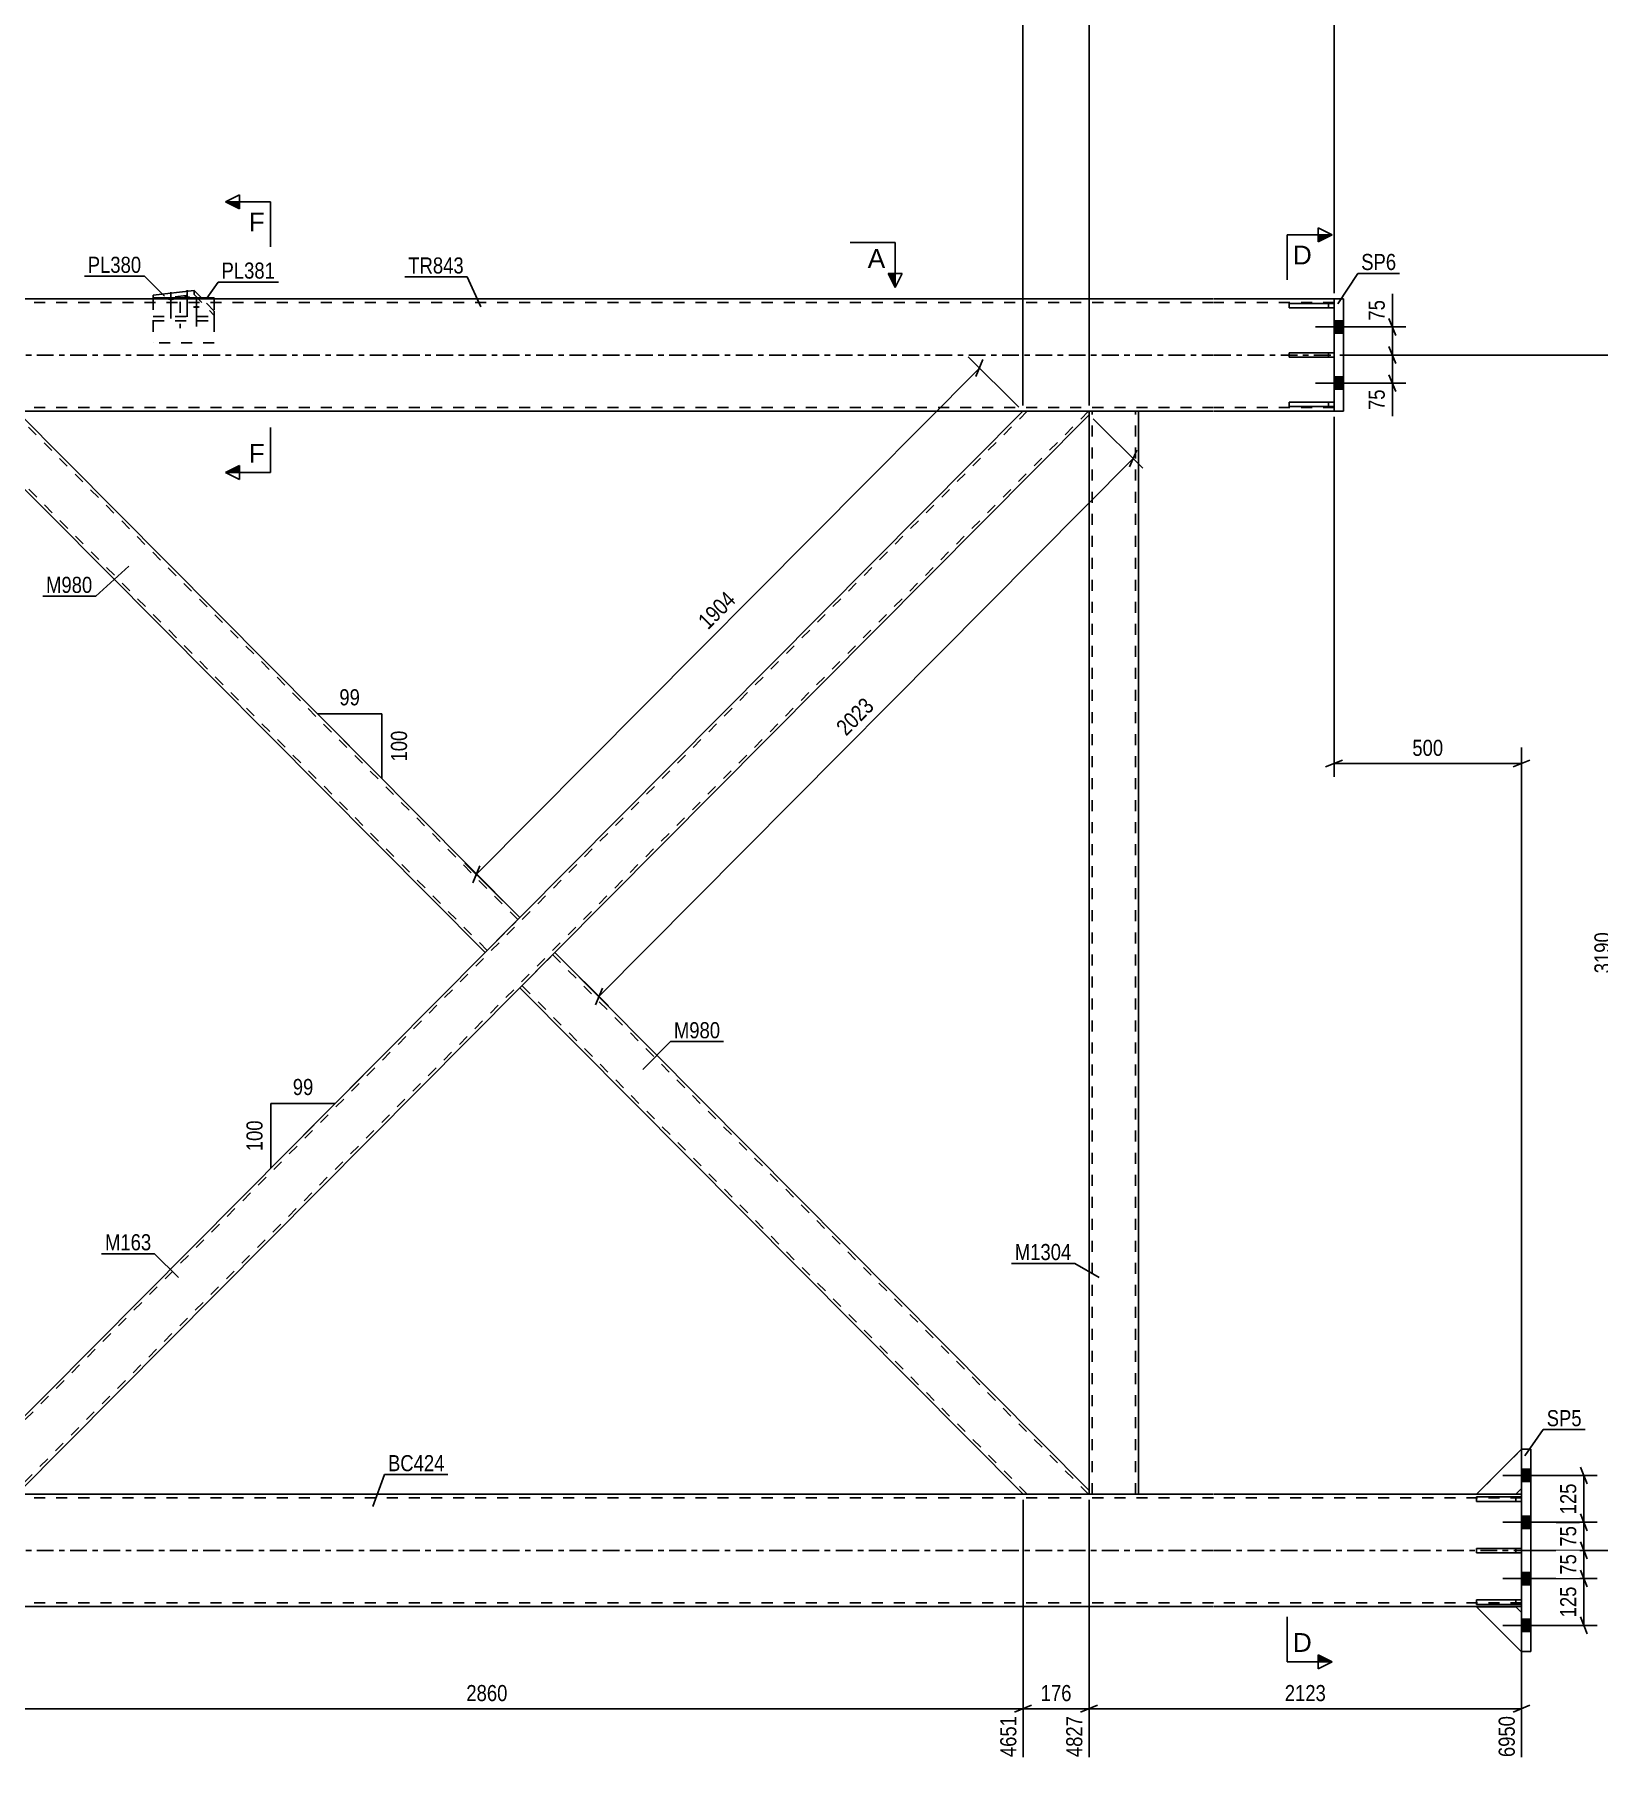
# Model space of a CAD drawing. Header units: millimetres. Extents: x 0 to 1189, y 0 to 841.
# Drawn here: x 141.2 to 419.3, y 247.8 to 554.8 of the extents above; entities that cross this region are included whole.
import ezdxf

# ---------------------------------------------------------------- set-up
doc = ezdxf.new("R2010")
doc.units = ezdxf.units.MM
doc.linetypes.add('DXK_LINE_DOT2', pattern=[3.9198, 1.9599, -1.9599])
doc.linetypes.add('DXK_LINE_DOT3', pattern=[5.9187, 2.979, -0.9799, 0.9799, -0.9799])
doc.styles.add('Arial', font='ARIAL.TTF', dxfattribs={"height": 0.2})
doc.styles.add('Arial Narrow', font='ARIALN.TTF', dxfattribs={"height": 0.2})

# ---------------------------------------------------------------- blocks, each defined once
blk = doc.blocks.new('Part-761549426-4838 - 4700')
at = {"color": 7, "linetype": 'DXK_LINE_DOT2'}
for p, q in [((317.74, 487.82), (126.41, 295.16)), ((328.64, 487.82), (137.31, 295.16)), ((328.76, 487.82), (316.99, 487.82)), ((227.54, 397.75), (221.34, 391.51)), ((233.75, 391.51), (227.54, 385.26)), ((138.06, 295.16), (126.33, 295.16))]:
    blk.add_line(p, q, dxfattribs=at)
at = {"color": 2, "linetype": 'Continuous'}
for p, q in [((316.99, 487.82), (227.54, 397.75)), ((328.76, 487.18), (233.75, 391.51)), ((328.76, 487.18), (328.76, 487.82)), ((221.34, 391.51), (126.33, 295.83)), ((227.54, 385.26), (138.06, 295.16)), ((126.33, 295.16), (126.33, 295.83))]:
    blk.add_line(p, q, dxfattribs=at)
blk = doc.blocks.new('Part-761549426-4839 - 4700')
at = {"color": 2, "linetype": 'Continuous'}
for p, q in [((372.32, 498.22), (364.32, 498.22)), ((364.32, 497.42), (364.32, 498.22)), ((372.32, 497.42), (364.32, 497.42)), ((372.32, 498.22), (372.32, 497.42))]:
    blk.add_line(p, q, dxfattribs=at)
at = {"color": 7, "linetype": 'DXK_LINE_DOT2'}
blk.add_line((371.32, 497.42), (371.32, 498.22), dxfattribs=at)
blk = doc.blocks.new('Part-761549426-4840 - 4700')
at = {"color": 2, "linetype": 'Continuous'}
for p, q in [((372.32, 506.99), (364.32, 506.99)), ((364.32, 506.19), (364.32, 506.99)), ((372.32, 506.99), (372.32, 506.19)), ((372.32, 506.19), (364.32, 506.19))]:
    blk.add_line(p, q, dxfattribs=at)
at = {"color": 7, "linetype": 'DXK_LINE_DOT2'}
blk.add_line((371.32, 506.19), (371.32, 506.99), dxfattribs=at)
blk = doc.blocks.new('Part-761549426-4712 - 4700')
at = {"color": 2, "linetype": 'Continuous'}
for p, q in [((162.34, 507.97), (162.34, 507.82)), ((162.34, 507.97), (173.17, 507.97)), ((173.17, 507.97), (173.17, 507.82))]:
    blk.add_line(p, q, dxfattribs=at)
at = {"color": 7, "linetype": 'DXK_LINE_DOT2'}
for p, q in [((162.34, 507.82), (162.34, 499.97)), ((173.17, 507.82), (173.17, 499.97)), ((173.17, 499.97), (162.34, 499.97))]:
    blk.add_line(p, q, dxfattribs=at)
blk = doc.blocks.new('Part-761549426-4841 - 4700')
at = {"color": 2, "linetype": 'Continuous'}
for p, q in [((364.32, 489.46), (372.32, 489.46)), ((364.32, 488.66), (364.32, 489.46)), ((372.32, 488.66), (364.32, 488.66)), ((372.32, 489.46), (372.32, 488.66))]:
    blk.add_line(p, q, dxfattribs=at)
at = {"color": 7, "linetype": 'DXK_LINE_DOT2'}
blk.add_line((371.32, 488.66), (371.32, 489.46), dxfattribs=at)
blk = doc.blocks.new('Part-761549426-4842 - 4700')
at = {"color": 7, "linetype": 'DXK_LINE_DOT2'}
for p, q in [((372.32, 498.22), (364.32, 498.22)), ((364.32, 498.22), (364.32, 497.42)), ((364.32, 497.42), (372.32, 497.42)), ((371.32, 497.42), (371.32, 498.22)), ((372.32, 497.42), (372.32, 498.22))]:
    blk.add_line(p, q, dxfattribs=at)
blk = doc.blocks.new('Part-761549426-4724 - 4700')
at = {"color": 2, "linetype": 'Continuous'}
for p, q in [((397.65, 294.68), (405.65, 294.68)), ((397.65, 293.88), (397.65, 294.68)), ((405.65, 293.88), (397.65, 293.88)), ((405.65, 294.68), (405.65, 293.88))]:
    blk.add_line(p, q, dxfattribs=at)
at = {"color": 7, "linetype": 'DXK_LINE_DOT2'}
blk.add_line((404.65, 293.88), (404.65, 294.68), dxfattribs=at)
blk = doc.blocks.new('Part-761549426-4792 - 4700')
at = {"color": 2, "linetype": 'Continuous'}
for p, q in [((405.65, 303.16), (397.65, 295.16)), ((397.65, 295.16), (404.65, 295.16)), ((404.65, 295.16), (405.65, 296.16))]:
    blk.add_line(p, q, dxfattribs=at)
at = {"color": 7, "linetype": 'DXK_LINE_DOT2'}
blk.add_line((405.65, 296.16), (405.65, 303.16), dxfattribs=at)
blk = doc.blocks.new('Part-761549426-4797 - 4700')
at = {"color": 7, "linetype": 'DXK_LINE_DOT2'}
for p, q in [((405.65, 285.51), (397.65, 285.51)), ((397.65, 285.51), (397.65, 284.71)), ((397.65, 284.71), (405.65, 284.71)), ((404.65, 284.71), (404.65, 285.51)), ((405.65, 284.71), (405.65, 285.51))]:
    blk.add_line(p, q, dxfattribs=at)
blk = doc.blocks.new('Part-761549426-4802 - 4700')
at = {"color": 2, "linetype": 'Continuous'}
for p, q in [((61.02, 295.16), (62.02, 295.16)), ((82.36, 295.16), (69.02, 295.16)), ((118.6, 295.16), (82.46, 295.16)), ((350.89, 295.16), (125.26, 295.16)), ((397.65, 295.16), (350.99, 295.16)), ((405.65, 295.16), (404.65, 295.16)), ((82.36, 275.16), (61.02, 275.16)), ((350.89, 275.16), (82.46, 275.16)), ((405.65, 275.16), (350.99, 275.16))]:
    blk.add_line(p, q, dxfattribs=at)
at = {"color": 7, "linetype": 'DXK_LINE_DOT2'}
for p, q in [((61.02, 275.16), (61.02, 295.16)), ((69.02, 295.16), (62.02, 295.16)), ((125.26, 295.16), (118.6, 295.16)), ((404.65, 295.16), (397.65, 295.16)), ((405.65, 275.16), (405.65, 295.16)), ((82.36, 294.49), (61.02, 294.49)), ((350.89, 294.49), (82.46, 294.49)), ((405.65, 294.49), (350.99, 294.49)), ((82.36, 275.83), (61.02, 275.83)), ((350.89, 275.82), (82.46, 275.83)), ((405.65, 275.82), (350.99, 275.82))]:
    blk.add_line(p, q, dxfattribs=at)
at = {"color": 7, "linetype": 'DXK_LINE_DOT3'}
for p, q in [((51.02, 285.16), (82.36, 285.16)), ((82.46, 285.16), (350.89, 285.16)), ((350.99, 285.16), (415.65, 285.16))]:
    blk.add_line(p, q, dxfattribs=at)
blk = doc.blocks.new('Part-761549426-4878 - 4700')
at = {"color": 7, "linetype": 'DXK_LINE_DOT2'}
for p, q in [((372.32, 506.99), (364.32, 506.99)), ((364.32, 506.99), (364.32, 506.19)), ((371.32, 506.19), (371.32, 506.99)), ((372.32, 506.19), (372.32, 506.99)), ((364.32, 506.19), (372.32, 506.19))]:
    blk.add_line(p, q, dxfattribs=at)
blk = doc.blocks.new('Part-761549426-4826 - 4700')
at = {"color": 2, "linetype": 'Continuous'}
for p, q in [((169.63, 509.31), (162.34, 508.48)), ((162.34, 508.48), (162.34, 507.97)), ((170.92, 507.97), (169.63, 509.31))]:
    blk.add_line(p, q, dxfattribs=at)
at = {"color": 7, "linetype": 'DXK_LINE_DOT2'}
for p, q in [((162.34, 507.73), (169.63, 508.56)), ((162.34, 507.97), (162.34, 503.91)), ((169.63, 509.31), (169.63, 508.56)), ((169.63, 508.56), (173.17, 504.88)), ((173.17, 505.63), (170.92, 507.97)), ((162.34, 504.66), (173.17, 504.66)), ((162.34, 503.91), (173.17, 503.91)), ((173.17, 503.91), (173.17, 505.63))]:
    blk.add_line(p, q, dxfattribs=at)
blk = doc.blocks.new('Bolt-761549426-4781 - 4700')
at = {"linetype": 'Continuous'}
for points in [[(405.65, 299.59), (405.65, 297.39), (407.32, 297.39), (407.32, 299.59)], [(405.65, 299.59), (405.65, 297.39), (407.32, 297.39), (407.32, 299.59)], [(405.65, 299.59), (405.65, 297.39), (407.32, 297.39), (407.32, 299.59)], [(405.65, 291.26), (405.65, 289.06), (407.32, 289.06), (407.32, 291.26)], [(405.65, 291.26), (405.65, 289.06), (407.32, 289.06), (407.32, 291.26)], [(405.65, 281.26), (405.65, 279.06), (407.32, 279.06), (407.32, 281.26)], [(405.65, 281.26), (405.65, 279.06), (407.32, 279.06), (407.32, 281.26)], [(405.65, 272.92), (405.65, 270.72), (407.32, 270.72), (407.32, 272.92)], [(405.65, 272.92), (405.65, 270.72), (407.32, 270.72), (407.32, 272.92)], [(405.65, 272.92), (405.65, 270.72), (407.32, 270.72), (407.32, 272.92)]]:
    blk.add_hatch(color=1, dxfattribs=at).paths.add_polyline_path(points)
at = {"color": 1, "linetype": 'Continuous'}
for p, q in [((410.25, 298.49), (402.32, 298.49)), ((410.25, 298.49), (402.32, 298.49)), ((410.25, 298.49), (402.32, 298.49)), ((407.32, 299.59), (405.65, 299.59)), ((407.32, 299.59), (405.65, 299.59)), ((407.32, 299.59), (405.65, 299.59)), ((407.32, 297.39), (405.65, 297.39)), ((407.32, 297.39), (405.65, 297.39)), ((407.32, 297.39), (405.65, 297.39)), ((410.25, 290.16), (402.32, 290.16)), ((410.25, 290.16), (402.32, 290.16)), ((407.32, 291.26), (405.65, 291.26)), ((407.32, 291.26), (405.65, 291.26)), ((407.32, 289.06), (405.65, 289.06)), ((407.32, 289.06), (405.65, 289.06)), ((410.25, 280.16), (402.32, 280.16)), ((410.25, 280.16), (402.32, 280.16)), ((407.32, 281.26), (405.65, 281.26)), ((407.32, 281.26), (405.65, 281.26)), ((407.32, 279.06), (405.65, 279.06)), ((407.32, 279.06), (405.65, 279.06)), ((410.25, 271.82), (402.32, 271.82)), ((410.25, 271.82), (402.32, 271.82)), ((410.25, 271.82), (402.32, 271.82)), ((407.32, 272.92), (405.65, 272.92)), ((407.32, 272.92), (405.65, 272.92)), ((407.32, 272.92), (405.65, 272.92)), ((407.32, 270.72), (405.65, 270.72)), ((407.32, 270.72), (405.65, 270.72)), ((407.32, 270.72), (405.65, 270.72))]:
    blk.add_line(p, q, dxfattribs=at)
blk = doc.blocks.new('Part-761549426-4793 - 4700')
at = {"color": 7, "linetype": 'DXK_LINE_DOT2'}
for p, q in [((405.65, 303.16), (397.65, 295.16)), ((405.65, 296.16), (405.65, 303.16)), ((397.65, 295.16), (404.65, 295.16)), ((404.65, 295.16), (405.65, 296.16))]:
    blk.add_line(p, q, dxfattribs=at)
blk = doc.blocks.new('Part-761549426-4794 - 4700')
at = {"color": 2, "linetype": 'Continuous'}
for p, q in [((405.65, 267.11), (397.65, 275.11)), ((404.65, 275.11), (397.65, 275.11)), ((404.65, 275.11), (405.65, 274.11)), ((405.65, 267.16), (405.65, 267.11))]:
    blk.add_line(p, q, dxfattribs=at)
at = {"color": 7, "linetype": 'DXK_LINE_DOT2'}
blk.add_line((405.65, 267.16), (405.65, 274.11), dxfattribs=at)
blk = doc.blocks.new('Part-761549426-4795 - 4700')
at = {"color": 7, "linetype": 'DXK_LINE_DOT2'}
for p, q in [((397.65, 275.11), (404.65, 275.11)), ((405.65, 267.11), (397.65, 275.11)), ((404.65, 275.11), (405.65, 274.11)), ((405.65, 274.11), (405.65, 267.11))]:
    blk.add_line(p, q, dxfattribs=at)
blk = doc.blocks.new('Part-761549426-4796 - 4700')
at = {"color": 7, "linetype": 'DXK_LINE_DOT2'}
for p, q in [((405.65, 276.34), (397.65, 276.34)), ((397.65, 276.34), (397.65, 275.54)), ((404.65, 275.54), (404.65, 276.34)), ((405.65, 275.54), (405.65, 276.34)), ((397.65, 275.54), (405.65, 275.54))]:
    blk.add_line(p, q, dxfattribs=at)
blk = doc.blocks.new('Part-761549426-4798 - 4700')
at = {"color": 2, "linetype": 'Continuous'}
for p, q in [((397.65, 276.34), (405.65, 276.34)), ((397.65, 275.54), (397.65, 276.34)), ((405.65, 276.34), (405.65, 275.54)), ((405.65, 275.54), (397.65, 275.54))]:
    blk.add_line(p, q, dxfattribs=at)
at = {"color": 7, "linetype": 'DXK_LINE_DOT2'}
blk.add_line((404.65, 275.54), (404.65, 276.34), dxfattribs=at)
blk = doc.blocks.new('Part-761549426-4799 - 4700')
at = {"color": 2, "linetype": 'Continuous'}
for p, q in [((397.65, 285.51), (405.65, 285.51)), ((397.65, 284.71), (397.65, 285.51)), ((405.65, 284.71), (397.65, 284.71)), ((405.65, 285.51), (405.65, 284.71))]:
    blk.add_line(p, q, dxfattribs=at)
at = {"color": 7, "linetype": 'DXK_LINE_DOT2'}
blk.add_line((404.65, 284.71), (404.65, 285.51), dxfattribs=at)
blk = doc.blocks.new('Part-761549426-4800 - 4700')
at = {"color": 2, "linetype": 'Continuous'}
for p, q in [((407.32, 303.16), (405.65, 303.16)), ((405.65, 303.16), (405.65, 267.16)), ((407.32, 303.16), (407.32, 267.16)), ((407.32, 267.16), (405.65, 267.16))]:
    blk.add_line(p, q, dxfattribs=at)
blk = doc.blocks.new('Part-761549426-4833 - 4700')
at = {"color": 2, "linetype": 'Continuous'}
for p, q in [((372.32, 487.82), (372.32, 507.82)), ((372.32, 507.82), (373.99, 507.82)), ((373.99, 487.82), (373.99, 507.82)), ((372.32, 487.82), (373.99, 487.82))]:
    blk.add_line(p, q, dxfattribs=at)
blk = doc.blocks.new('Part-761549426-4847 - 4700')
at = {"color": 2, "linetype": 'Continuous'}
for p, q in [((328.75, 295.83), (328.76, 487.18)), ((337.56, 487.82), (337.55, 295.16)), ((336.49, 295.16), (331.37, 295.16)), ((337.55, 295.16), (336.49, 295.16))]:
    blk.add_line(p, q, dxfattribs=at)
at = {"color": 7, "linetype": 'DXK_LINE_DOT2'}
for p, q in [((328.76, 487.82), (337.56, 487.82)), ((328.76, 487.18), (328.76, 487.82)), ((329.29, 295.16), (329.29, 487.82)), ((337.02, 295.16), (337.02, 487.82)), ((328.75, 295.16), (328.75, 295.83)), ((331.37, 295.16), (328.75, 295.16)), ((329.29, 295.16), (329.33, 295.16)), ((336.49, 295.16), (337.47, 295.16))]:
    blk.add_line(p, q, dxfattribs=at)
blk = doc.blocks.new('Part-761549426-4853 - 4700')
at = {"color": 2, "linetype": 'Continuous'}
for p, q in [((233.75, 391.51), (227.54, 385.26)), ((328.75, 295.83), (233.75, 391.51)), ((317.02, 295.16), (227.54, 385.26)), ((328.75, 295.16), (328.75, 295.83))]:
    blk.add_line(p, q, dxfattribs=at)
at = {"color": 7, "linetype": 'DXK_LINE_DOT2'}
for p, q in [((328.67, 295.16), (233.37, 391.13)), ((227.92, 385.64), (227.95, 385.67)), ((317.77, 295.16), (227.92, 385.64)), ((328.75, 295.16), (317.02, 295.16))]:
    blk.add_line(p, q, dxfattribs=at)
blk = doc.blocks.new('Part-761549426-4859 - 4700')
at = {"color": 2, "linetype": 'Continuous'}
for p, q in [((126.33, 487.19), (126.33, 487.82)), ((221.34, 391.51), (126.33, 487.19)), ((227.54, 397.75), (138.1, 487.82)), ((226.79, 397), (221.34, 391.51)), ((227.54, 397.75), (226.79, 397))]:
    blk.add_line(p, q, dxfattribs=at)
at = {"color": 7, "linetype": 'DXK_LINE_DOT2'}
for p, q in [((138.1, 487.82), (126.33, 487.82)), ((221.72, 391.89), (126.45, 487.82)), ((227.17, 397.38), (137.35, 487.82)), ((227.49, 397.7), (226.79, 397)), ((221.72, 391.89), (221.75, 391.92))]:
    blk.add_line(p, q, dxfattribs=at)
blk = doc.blocks.new('Bolt-761549426-4870 - 4700')
at = {"linetype": 'Continuous'}
for points in [[(165.5, 507.56), (165.38, 507.57), (165.26, 507.58), (165.15, 507.6), (165.05, 507.63), (164.98, 507.67), (164.93, 507.71), (164.9, 507.75), (164.9, 507.79), (164.93, 507.83), (164.98, 507.87), (165.05, 507.91), (165.15, 507.93), (165.26, 507.96), (165.38, 507.97), (165.5, 507.97), (165.63, 507.97), (165.74, 507.96), (165.85, 507.93), (165.95, 507.91), (166.02, 507.87), (166.07, 507.83), (166.1, 507.79), (166.1, 507.75), (166.07, 507.71), (166.02, 507.67), (165.95, 507.63), (165.85, 507.6), (165.74, 507.58), (165.63, 507.57)], [(168.35, 507.88), (168.23, 507.89), (168.11, 507.9), (168, 507.92), (167.9, 507.95), (167.83, 507.99), (167.78, 508.03), (167.75, 508.07), (167.75, 508.11), (167.78, 508.15), (167.83, 508.19), (167.9, 508.23), (168, 508.26), (168.11, 508.28), (168.23, 508.29), (168.35, 508.29), (168.48, 508.29), (168.59, 508.28), (168.7, 508.26), (168.8, 508.23), (168.87, 508.19), (168.92, 508.15), (168.95, 508.11), (168.95, 508.07), (168.92, 508.03), (168.87, 507.99), (168.8, 507.95), (168.7, 507.92), (168.59, 507.9), (168.48, 507.89)], [(170.01, 506.15), (169.89, 506.16), (169.77, 506.17), (169.66, 506.19), (169.57, 506.22), (169.5, 506.25), (169.44, 506.29), (169.42, 506.33), (169.42, 506.38), (169.44, 506.42), (169.5, 506.46), (169.57, 506.49), (169.66, 506.52), (169.77, 506.54), (169.89, 506.56), (170.01, 506.56), (170.14, 506.56), (170.26, 506.54), (170.37, 506.52), (170.46, 506.49), (170.53, 506.46), (170.59, 506.42), (170.61, 506.38), (170.61, 506.33), (170.59, 506.29), (170.53, 506.25), (170.46, 506.22), (170.37, 506.19), (170.26, 506.17), (170.14, 506.16)]]:
    blk.add_hatch(color=1, dxfattribs=at).paths.add_polyline_path(points)
at = {"color": 1, "linetype": 'Continuous'}
for p, q in [((165.5, 509.02), (165.5, 504.32)), ((168.35, 509.34), (168.35, 504.64)), ((170.01, 507.61), (170.01, 502.91))]:
    blk.add_line(p, q, dxfattribs=at)
at = {"color": 1, "linetype": 'DXK_LINE_DOT2'}
blk.add_line((167.16, 507.29), (167.16, 502.59), dxfattribs=at)
blk = doc.blocks.new('Bolt-761549426-4871 - 4700')
at = {"linetype": 'Continuous'}
for points in [[(372.32, 503.92), (372.32, 501.72), (373.99, 501.72), (373.99, 503.92)], [(372.32, 503.92), (372.32, 501.72), (373.99, 501.72), (373.99, 503.92)], [(372.32, 493.92), (372.32, 491.72), (373.99, 491.72), (373.99, 493.92)], [(372.32, 493.92), (372.32, 491.72), (373.99, 491.72), (373.99, 493.92)]]:
    blk.add_hatch(color=1, dxfattribs=at).paths.add_polyline_path(points)
at = {"color": 1, "linetype": 'Continuous'}
for p, q in [((373.99, 503.92), (372.32, 503.92)), ((373.99, 503.92), (372.32, 503.92)), ((376.92, 502.82), (368.99, 502.82)), ((376.92, 502.82), (368.99, 502.82)), ((373.99, 501.72), (372.32, 501.72)), ((373.99, 501.72), (372.32, 501.72)), ((376.92, 492.82), (368.99, 492.82)), ((376.92, 492.82), (368.99, 492.82)), ((373.99, 493.92), (372.32, 493.92)), ((373.99, 493.92), (372.32, 493.92)), ((373.99, 491.72), (372.32, 491.72)), ((373.99, 491.72), (372.32, 491.72))]:
    blk.add_line(p, q, dxfattribs=at)
blk = doc.blocks.new('Part-761549426-4876 - 4700')
at = {"color": 2, "linetype": 'Continuous'}
for p, q in [((82.36, 507.82), (61.03, 507.82)), ((103, 507.82), (82.46, 507.82)), ((350.89, 507.82), (125.27, 507.82)), ((372.32, 507.82), (350.99, 507.82)), ((82.36, 487.82), (61.03, 487.82)), ((118.6, 487.82), (82.46, 487.82)), ((350.89, 487.82), (125.27, 487.82)), ((372.32, 487.82), (350.99, 487.82))]:
    blk.add_line(p, q, dxfattribs=at)
at = {"color": 7, "linetype": 'DXK_LINE_DOT2'}
for p, q in [((61.03, 507.82), (61.03, 487.82)), ((82.36, 507.16), (61.03, 507.16)), ((350.89, 507.16), (82.46, 507.16)), ((125.27, 507.82), (103, 507.82)), ((372.32, 507.16), (350.99, 507.16)), ((372.32, 487.82), (372.32, 507.82)), ((82.36, 488.49), (61.03, 488.49)), ((350.89, 488.49), (82.46, 488.49)), ((372.32, 488.49), (350.99, 488.49)), ((125.27, 487.82), (118.6, 487.82))]:
    blk.add_line(p, q, dxfattribs=at)
at = {"color": 7, "linetype": 'DXK_LINE_DOT3'}
for p, q in [((61.03, 497.82), (82.36, 497.82)), ((82.46, 497.82), (350.89, 497.82)), ((350.99, 497.82), (372.32, 497.82))]:
    blk.add_line(p, q, dxfattribs=at)
blk = doc.blocks.new('Part-761549426-4877 - 4700')
at = {"color": 7, "linetype": 'DXK_LINE_DOT2'}
for p, q in [((372.32, 489.46), (364.32, 489.46)), ((364.32, 489.46), (364.32, 488.66)), ((364.32, 488.66), (372.32, 488.66)), ((371.32, 488.66), (371.32, 489.46)), ((372.32, 488.66), (372.32, 489.46))]:
    blk.add_line(p, q, dxfattribs=at)
blk = doc.blocks.new('Part-761549426-4884 - 4700')
at = {"color": 7, "linetype": 'DXK_LINE_DOT2'}
for p, q in [((405.65, 294.68), (397.65, 294.68)), ((397.65, 294.68), (397.65, 293.88)), ((397.65, 293.88), (405.65, 293.88)), ((404.65, 293.88), (404.65, 294.68)), ((405.65, 293.88), (405.65, 294.68))]:
    blk.add_line(p, q, dxfattribs=at)
blk = doc.blocks.new('StraightDimension-761549426-16015 - 4700')
at = {"color": 7, "linetype": 'Continuous'}
for p, q in [((373.32, 497.82), (425.22, 497.82)), ((423.42, 496.32), (422.22, 499.32)), ((422.82, 285.16), (422.82, 497.82)), ((422.22, 286.66), (423.42, 283.66)), ((406.65, 285.16), (425.22, 285.16))]:
    blk.add_line(p, q, dxfattribs=at)
at = {"color": 0}
blk.add_wipeout([(422.07, 395.75), (417.87, 395.75), (417.87, 387.23), (422.07, 387.23)], dxfattribs=at)
at = {"color": 3, "style": 'Arial Narrow'}
blk.add_text('3190', height=2.863, rotation=90.0002, dxfattribs=at).set_placement((421.47, 387.83))
blk = doc.blocks.new('StraightDimension-761549426-16149 - 4700')
at = {"color": 7, "linetype": 'Continuous'}
for p, q in [((408.32, 290.16), (419.13, 290.16)), ((416.13, 291.66), (417.33, 288.66)), ((416.73, 285.16), (416.73, 290.16)), ((417.33, 283.66), (416.13, 286.66)), ((406.65, 285.16), (419.13, 285.16))]:
    blk.add_line(p, q, dxfattribs=at)
at = {"color": 0}
blk.add_wipeout([(415.98, 290.09), (411.78, 290.09), (411.78, 285.23), (415.98, 285.23)], dxfattribs=at)
at = {"color": 3, "style": 'Arial Narrow'}
blk.add_text('75', height=2.863, rotation=90.0002, dxfattribs=at).set_placement((415.38, 285.83))
blk = doc.blocks.new('StraightDimension-761549426-16233 - 4700')
at = {"color": 7, "linetype": 'Continuous'}
for p, q in [((372.32, 486.82), (372.32, 422.76)), ((405.65, 296.16), (405.65, 428.01)), ((373.82, 425.76), (370.82, 424.56)), ((372.32, 425.16), (405.65, 425.16)), ((404.15, 424.56), (407.15, 425.76))]:
    blk.add_line(p, q, dxfattribs=at)
at = {"color": 0}
blk.add_wipeout([(392.33, 425.91), (392.33, 430.11), (385.64, 430.11), (385.64, 425.91)], dxfattribs=at)
at = {"color": 3, "style": 'Arial Narrow'}
blk.add_text('500', height=2.863, dxfattribs=at).set_placement((386.24, 426.51))
blk = doc.blocks.new('StraightDimension-761549426-15971 - 4700')
at = {"color": 7, "linetype": 'Continuous'}
for p, q in [((329.47, 486.48), (338.31, 477.7)), ((241.59, 383.72), (336.6, 479.39)), ((335.97, 477.9), (337.24, 480.88)), ((234.45, 390.8), (243.3, 382.03)), ((242.22, 385.2), (240.96, 382.23))]:
    blk.add_line(p, q, dxfattribs=at)
at = {"color": 0}
blk.add_wipeout([(291.57, 435.1), (288.58, 438.06), (282.59, 432.02), (285.57, 429.06)], dxfattribs=at)
at = {"color": 3, "style": 'Arial Narrow'}
blk.add_text('2023', height=2.863, rotation=45.2006, dxfattribs=at).set_placement((285.56, 429.91))
blk = doc.blocks.new('AngleDimension-761549426-15986 - 4700')
at = {"color": 7, "linetype": 'Continuous'}
for p, q in [((192.37, 433.18), (191.56, 434)), ((202.97, 434), (191.56, 434)), ((202.97, 422.5), (191.56, 434)), ((202.97, 422.5), (202.97, 434))]:
    blk.add_line(p, q, dxfattribs=at)
at = {"color": 0}
for points in [[(199.69, 434.9), (199.69, 439.1), (194.84, 439.1), (194.84, 434.9)], [(208.07, 431.59), (203.87, 431.59), (203.87, 424.91), (208.07, 424.91)]]:
    blk.add_wipeout(points, dxfattribs=at)
at = {"color": 3, "style": 'Arial Narrow'}
blk.add_text('99', height=2.863, dxfattribs=at).set_placement((195.44, 435.5))
blk.add_text('100', height=2.863, rotation=90.0002, dxfattribs=at).set_placement((207.47, 425.51))
blk = doc.blocks.new('StraightDimension-761549426-15870 - 4700')
at = {"color": 7, "linetype": 'Continuous'}
for p, q in [((382.08, 504.32), (383.28, 501.32)), ((374.99, 502.82), (385.08, 502.82)), ((382.68, 497.82), (382.68, 502.82)), ((373.32, 497.82), (385.08, 497.82)), ((383.28, 496.32), (382.08, 499.32))]:
    blk.add_line(p, q, dxfattribs=at)
at = {"color": 0}
blk.add_wipeout([(381.93, 508.21), (377.73, 508.21), (377.73, 503.35), (381.93, 503.35)], dxfattribs=at)
at = {"color": 7, "linetype": 'Continuous'}
blk.add_line((382.68, 502.82), (382.68, 508.73), dxfattribs=at)
blk.add_line((382.68, 502.82), (382.68, 508.73), dxfattribs=at)
at = {"color": 3, "style": 'Arial Narrow'}
blk.add_text('75', height=2.863, rotation=90.0002, dxfattribs=at).set_placement((381.33, 503.95))
blk = doc.blocks.new('StraightDimension-761549426-16151 - 4700')
at = {"color": 7, "linetype": 'Continuous'}
for p, q in [((406.65, 280.16), (419.13, 280.16)), ((416.13, 281.66), (417.33, 278.66)), ((416.73, 271.82), (416.73, 280.16)), ((417.33, 270.32), (416.13, 273.32)), ((406.65, 271.82), (419.13, 271.82))]:
    blk.add_line(p, q, dxfattribs=at)
at = {"color": 0}
blk.add_wipeout([(415.98, 279.33), (411.78, 279.33), (411.78, 272.65), (415.98, 272.65)], dxfattribs=at)
at = {"color": 3, "style": 'Arial Narrow'}
blk.add_text('125', height=2.863, rotation=90.0002, dxfattribs=at).set_placement((415.38, 273.25))
blk = doc.blocks.new('StraightDimension-761549426-15800 - 4700')
at = {"color": 7, "linetype": 'Continuous'}
for p, q in [((328.76, 488.82), (328.76, 600.71)), ((372.32, 508.82), (372.32, 596.21)), ((330.26, 588.2), (327.26, 587)), ((328.76, 587.6), (372.32, 587.6)), ((370.82, 587), (373.82, 588.2))]:
    blk.add_line(p, q, dxfattribs=at)
at = {"color": 0, "linetype": 'Continuous'}
blk.add_wipeout([(371.72, 596.81), (367.52, 596.81), (367.52, 588.3), (371.72, 588.3)], dxfattribs=at)
at = {"color": 0}
blk.add_wipeout([(354.8, 588.35), (354.8, 592.55), (346.28, 592.55), (346.28, 588.35)], dxfattribs=at)
at = {"color": 3, "linetype": 'Continuous', "style": 'Arial Narrow'}
blk.add_text('6450', height=2.863, rotation=90.0002, dxfattribs=at).set_placement((371.12, 588.9))
at = {"color": 3, "style": 'Arial Narrow'}
blk.add_text('1623', height=2.863, dxfattribs=at).set_placement((346.88, 588.95))
blk = doc.blocks.new('StraightDimension-761549426-15801 - 4700')
at = {"color": 7, "linetype": 'Continuous'}
for p, q in [((328.76, 488.82), (328.76, 600.71)), ((316.99, 488.82), (316.99, 596.21)), ((315.49, 587), (318.49, 588.2)), ((316.99, 587.6), (328.76, 587.6)), ((330.26, 588.2), (327.26, 587))]:
    blk.add_line(p, q, dxfattribs=at)
at = {"color": 0}
blk.add_wipeout([(326.22, 588.35), (326.22, 592.55), (319.53, 592.55), (319.53, 588.35)], dxfattribs=at)
at = {"color": 0, "linetype": 'Continuous'}
blk.add_wipeout([(328.16, 601.31), (323.96, 601.31), (323.96, 592.8), (328.16, 592.8)], dxfattribs=at)
at = {"color": 3, "linetype": 'Continuous', "style": 'Arial Narrow'}
blk.add_text('4827', height=2.863, rotation=90.0002, dxfattribs=at).set_placement((327.56, 593.4))
at = {"color": 3, "style": 'Arial Narrow'}
blk.add_text('177', height=2.863, dxfattribs=at).set_placement((320.13, 588.95))
blk = doc.blocks.new('StraightDimension-761549426-15802 - 4700')
at = {"color": 7, "linetype": 'Continuous'}
for p, q in [((126.33, 488.82), (126.33, 600.71)), ((316.99, 488.82), (316.99, 596.21)), ((127.83, 588.2), (124.83, 587)), ((126.33, 587.6), (316.99, 587.6)), ((315.49, 587), (318.49, 588.2))]:
    blk.add_line(p, q, dxfattribs=at)
at = {"color": 0, "linetype": 'Continuous'}
blk.add_wipeout([(316.39, 596.81), (312.19, 596.81), (312.19, 588.3), (316.39, 588.3)], dxfattribs=at)
at = {"color": 0}
blk.add_wipeout([(225.92, 588.35), (225.92, 592.55), (217.41, 592.55), (217.41, 588.35)], dxfattribs=at)
at = {"color": 3, "linetype": 'Continuous', "style": 'Arial Narrow'}
blk.add_text('4651', height=2.863, rotation=90.0002, dxfattribs=at).set_placement((315.79, 588.9))
at = {"color": 3, "style": 'Arial Narrow'}
blk.add_text('2860', height=2.863, dxfattribs=at).set_placement((218.01, 588.95))
blk = doc.blocks.new('StraightDimension-761549426-15871 - 4700')
at = {"color": 7, "linetype": 'Continuous'}
for p, q in [((373.32, 497.82), (385.08, 497.82)), ((382.08, 499.32), (383.28, 496.32)), ((382.68, 492.82), (382.68, 497.82)), ((374.99, 492.82), (385.08, 492.82)), ((383.28, 491.32), (382.08, 494.32))]:
    blk.add_line(p, q, dxfattribs=at)
at = {"color": 0}
blk.add_wipeout([(381.93, 492.3), (377.73, 492.3), (377.73, 487.44), (381.93, 487.44)], dxfattribs=at)
at = {"color": 7, "linetype": 'Continuous'}
blk.add_line((382.68, 492.82), (382.68, 486.92), dxfattribs=at)
blk.add_line((382.68, 492.82), (382.68, 486.92), dxfattribs=at)
at = {"color": 3, "style": 'Arial Narrow'}
blk.add_text('75', height=2.863, rotation=90.0002, dxfattribs=at).set_placement((381.33, 488.04))
blk = doc.blocks.new('StraightDimension-761549426-15946 - 4700')
at = {"color": 7, "linetype": 'Continuous'}
for p, q in [((316.28, 488.53), (307.23, 497.52)), ((219.8, 405.44), (309.25, 495.51)), ((308.62, 494.02), (309.88, 497)), ((226.84, 398.46), (217.78, 407.45)), ((220.43, 406.93), (219.17, 403.95))]:
    blk.add_line(p, q, dxfattribs=at)
at = {"color": 0}
blk.add_wipeout([(266.99, 454.03), (264.01, 456.98), (258.01, 450.94), (260.99, 447.99)], dxfattribs=at)
at = {"color": 3, "style": 'Arial Narrow'}
blk.add_text('1904', height=2.863, rotation=45.2006, dxfattribs=at).set_placement((260.99, 448.83))
blk = doc.blocks.new('AngleDimension-761549426-16001 - 4700')
at = {"color": 7, "linetype": 'Continuous'}
for p, q in [((199.88, 369.89), (194.69, 364.67)), ((183.28, 364.67), (194.69, 364.67)), ((183.28, 353.18), (194.69, 364.67)), ((183.28, 353.18), (183.28, 364.67))]:
    blk.add_line(p, q, dxfattribs=at)
at = {"color": 0}
for points in [[(191.41, 365.57), (191.41, 369.77), (186.56, 369.77), (186.56, 365.57)], [(182.38, 362.27), (178.18, 362.27), (178.18, 355.58), (182.38, 355.58)]]:
    blk.add_wipeout(points, dxfattribs=at)
at = {"color": 3, "style": 'Arial Narrow'}
blk.add_text('99', height=2.863, dxfattribs=at).set_placement((187.16, 366.17))
blk.add_text('100', height=2.863, rotation=90.0002, dxfattribs=at).set_placement((181.78, 356.18))
blk = doc.blocks.new('StraightDimension-761549426-16027 - 4700')
at = {"color": 7, "linetype": 'Continuous'}
for p, q in [((328.75, 294.16), (328.75, 248.39)), ((405.65, 274.16), (405.65, 248.39)), ((330.25, 257.6), (327.25, 256.4)), ((328.75, 257), (405.65, 257)), ((404.15, 256.4), (407.15, 257.6))]:
    blk.add_line(p, q, dxfattribs=at)
at = {"color": 0}
blk.add_wipeout([(371.46, 257.75), (371.46, 261.95), (362.95, 261.95), (362.95, 257.75)], dxfattribs=at)
at = {"color": 0, "linetype": 'Continuous'}
blk.add_wipeout([(405.05, 256.3), (400.85, 256.3), (400.85, 247.79), (405.05, 247.79)], dxfattribs=at)
at = {"color": 3, "style": 'Arial Narrow'}
blk.add_text('2123', height=2.863, dxfattribs=at).set_placement((363.55, 258.35))
at = {"color": 3, "linetype": 'Continuous', "style": 'Arial Narrow'}
blk.add_text('6950', height=2.863, rotation=90.0002, dxfattribs=at).set_placement((404.45, 248.39))
blk = doc.blocks.new('StraightDimension-761549426-16028 - 4700')
at = {"color": 7, "linetype": 'Continuous'}
for p, q in [((317.02, 294.16), (317.02, 248.39)), ((328.75, 294.16), (328.75, 248.39)), ((315.52, 256.4), (318.52, 257.6)), ((317.02, 257), (328.75, 257)), ((330.25, 257.6), (327.25, 256.4))]:
    blk.add_line(p, q, dxfattribs=at)
at = {"color": 0}
blk.add_wipeout([(326.23, 257.75), (326.23, 261.95), (319.55, 261.95), (319.55, 257.75)], dxfattribs=at)
at = {"color": 3, "style": 'Arial Narrow'}
blk.add_text('176', height=2.863, dxfattribs=at).set_placement((320.15, 258.35))
at = {"color": 0, "linetype": 'Continuous'}
blk.add_wipeout([(328.15, 256.3), (323.95, 256.3), (323.95, 247.79), (328.15, 247.79)], dxfattribs=at)
at = {"color": 3, "linetype": 'Continuous', "style": 'Arial Narrow'}
blk.add_text('4827', height=2.863, rotation=90.0002, dxfattribs=at).set_placement((327.55, 248.39))
blk = doc.blocks.new('StraightDimension-761549426-16150 - 4700')
at = {"color": 7, "linetype": 'Continuous'}
for p, q in [((416.13, 286.66), (417.33, 283.66)), ((406.65, 285.16), (419.13, 285.16)), ((416.73, 280.16), (416.73, 285.16)), ((406.65, 280.16), (419.13, 280.16)), ((417.33, 278.66), (416.13, 281.66))]:
    blk.add_line(p, q, dxfattribs=at)
at = {"color": 0}
blk.add_wipeout([(415.98, 285.09), (411.78, 285.09), (411.78, 280.23), (415.98, 280.23)], dxfattribs=at)
at = {"color": 3, "style": 'Arial Narrow'}
blk.add_text('75', height=2.863, rotation=90.0002, dxfattribs=at).set_placement((415.38, 280.83))
blk = doc.blocks.new('StraightDimension-761549426-16029 - 4700')
at = {"color": 7, "linetype": 'Continuous'}
for p, q in [((126.33, 294.16), (126.33, 248.39)), ((317.02, 294.16), (317.02, 248.39)), ((127.83, 257.6), (124.83, 256.4)), ((126.33, 257), (317.02, 257)), ((315.52, 256.4), (318.52, 257.6))]:
    blk.add_line(p, q, dxfattribs=at)
at = {"color": 0}
blk.add_wipeout([(225.93, 257.75), (225.93, 261.95), (217.42, 261.95), (217.42, 257.75)], dxfattribs=at)
at = {"color": 0, "linetype": 'Continuous'}
blk.add_wipeout([(316.42, 256.3), (312.22, 256.3), (312.22, 247.79), (316.42, 247.79)], dxfattribs=at)
at = {"color": 3, "style": 'Arial Narrow'}
blk.add_text('2860', height=2.863, dxfattribs=at).set_placement((218.02, 258.35))
at = {"color": 3, "linetype": 'Continuous', "style": 'Arial Narrow'}
blk.add_text('4651', height=2.863, rotation=90.0002, dxfattribs=at).set_placement((315.82, 248.39))
blk = doc.blocks.new('StraightDimension-761549426-16148 - 4700')
at = {"color": 7, "linetype": 'Continuous'}
for p, q in [((408.32, 298.49), (419.13, 298.49)), ((416.13, 299.99), (417.33, 296.99)), ((416.73, 290.16), (416.73, 298.49)), ((408.32, 290.16), (419.13, 290.16)), ((417.33, 288.66), (416.13, 291.66))]:
    blk.add_line(p, q, dxfattribs=at)
at = {"color": 0}
blk.add_wipeout([(415.98, 297.67), (411.78, 297.67), (411.78, 290.98), (415.98, 290.98)], dxfattribs=at)
at = {"color": 3, "style": 'Arial Narrow'}
blk.add_text('125', height=2.863, rotation=90.0002, dxfattribs=at).set_placement((415.38, 291.58))
blk = doc.blocks.new('Mark-761549426-15913 - 4700')
at = {"color": 0}
blk.add_wipeout([(160.2, 512.44), (160.2, 515.44), (150.7, 515.44), (150.7, 512.44)], dxfattribs=at)
blk.add_wipeout([(160.2, 512.44), (160.2, 515.44), (150.7, 515.44), (150.7, 512.44)], dxfattribs=at)
at = {"color": 30, "linetype": 'Continuous'}
for p in [(150.1, 511.84), (164.34, 508.3)]:
    blk.add_line(p, (160.8, 511.84), dxfattribs=at)
at = {"color": 3, "style": 'Arial Narrow'}
blk.add_text('PL380', height=2.863, dxfattribs=at).set_placement((150.7, 512.44))
blk = doc.blocks.new('Mark-761549426-15894 - 4700')
at = {"color": 0}
blk.add_wipeout([(151.52, 455.5), (151.52, 458.5), (143.29, 458.5), (143.29, 455.5)], dxfattribs=at)
blk.add_wipeout([(151.52, 455.5), (151.52, 458.5), (143.29, 458.5), (143.29, 455.5)], dxfattribs=at)
at = {"color": 30, "linetype": 'Continuous'}
for p in [(158.03, 460.27), (142.69, 454.9)]:
    blk.add_line(p, (152.12, 454.9), dxfattribs=at)
at = {"color": 3, "style": 'Arial Narrow'}
blk.add_text('M980', height=2.863, dxfattribs=at).set_placement((143.29, 455.5))
blk = doc.blocks.new('Mark-761549426-16241 - 4700')
at = {"color": 0}
blk.add_wipeout([(383.37, 512.94), (383.37, 515.94), (377.15, 515.94), (377.15, 512.94)], dxfattribs=at)
blk.add_wipeout([(383.37, 512.94), (383.37, 515.94), (377.15, 515.94), (377.15, 512.94)], dxfattribs=at)
at = {"color": 30, "linetype": 'Continuous'}
for p, q in [((372.98, 506.9), (376.55, 512.34)), ((376.55, 512.34), (383.97, 512.34))]:
    blk.add_line(p, q, dxfattribs=at)
at = {"color": 3, "style": 'Arial Narrow'}
blk.add_text('SP6', height=2.863, dxfattribs=at).set_placement((377.15, 512.94))
blk = doc.blocks.new('SectionMark-761549426-5402 - 4700')
at = {"color": 6, "linetype": 'Continuous'}
for p, q in [((33.86, 305.16), (33.86, 297.16)), ((437.83, 305.16), (437.83, 297.16)), ((33.86, 297.16), (32.61, 299.66)), ((439.08, 299.66), (437.83, 297.16))]:
    blk.add_line(p, q, dxfattribs=at)
at = {"color": 0, "linetype": 'Continuous'}
for points in [[(38.72, 300.66), (38.72, 304.16), (35.61, 304.16), (35.61, 300.66)], [(436.08, 300.66), (436.08, 304.16), (432.97, 304.16), (432.97, 300.66)]]:
    blk.add_wipeout(points, dxfattribs=at)
at = {"linetype": 'Continuous'}
for points in [[(33.86, 299.66), (35.11, 299.66), (33.86, 297.16)], [(436.58, 299.66), (437.83, 299.66), (437.83, 297.16)]]:
    blk.add_hatch(color=6, dxfattribs=at).paths.add_polyline_path(points)
at = {"color": 6, "linetype": 'Continuous'}
for p, q in [((33.86, 305.16), (41.86, 305.16)), ((437.83, 305.16), (429.83, 305.16)), ((35.11, 299.66), (32.61, 299.66)), ((33.86, 297.16), (35.11, 299.66)), ((436.58, 299.66), (439.08, 299.66)), ((437.83, 297.16), (436.58, 299.66))]:
    blk.add_line(p, q, dxfattribs=at)
at = {"color": 3, "linetype": 'Continuous', "style": 'Arial'}
for p in [(35.61, 300.66), (432.97, 300.66)]:
    blk.add_text('B', height=3.34, dxfattribs=at).set_placement(p)
blk = doc.blocks.new('SectionMark-761549426-5404 - 4700')
at = {"color": 6, "linetype": 'Continuous'}
for p, q in [((35.77, 517.82), (35.77, 509.82)), ((294.25, 517.82), (294.25, 509.82)), ((35.77, 509.82), (34.52, 512.32)), ((295.5, 512.32), (294.25, 509.82))]:
    blk.add_line(p, q, dxfattribs=at)
at = {"color": 0, "linetype": 'Continuous'}
for points in [[(40.63, 513.32), (40.63, 516.82), (37.52, 516.82), (37.52, 513.32)], [(292.5, 513.32), (292.5, 516.82), (289.39, 516.82), (289.39, 513.32)]]:
    blk.add_wipeout(points, dxfattribs=at)
at = {"linetype": 'Continuous'}
for points in [[(35.77, 512.32), (37.02, 512.32), (35.77, 509.82)], [(293, 512.32), (294.25, 512.32), (294.25, 509.82)]]:
    blk.add_hatch(color=6, dxfattribs=at).paths.add_polyline_path(points)
at = {"color": 6, "linetype": 'Continuous'}
for p, q in [((35.77, 517.82), (43.77, 517.82)), ((294.25, 517.82), (286.25, 517.82)), ((37.02, 512.32), (34.52, 512.32)), ((35.77, 509.82), (37.02, 512.32)), ((293, 512.32), (295.5, 512.32)), ((294.25, 509.82), (293, 512.32))]:
    blk.add_line(p, q, dxfattribs=at)
at = {"color": 3, "linetype": 'Continuous', "style": 'Arial'}
for p in [(37.52, 513.32), (289.39, 513.32)]:
    blk.add_text('A', height=3.34, dxfattribs=at).set_placement(p)
blk = doc.blocks.new('Mark-761549426-15888 - 4700')
at = {"color": 0}
blk.add_wipeout([(161.99, 338.55), (161.99, 341.55), (153.77, 341.55), (153.77, 338.55)], dxfattribs=at)
blk.add_wipeout([(161.99, 338.55), (161.99, 341.55), (153.77, 341.55), (153.77, 338.55)], dxfattribs=at)
at = {"color": 30, "linetype": 'Continuous'}
for p in [(153.17, 337.95), (166.83, 333.71)]:
    blk.add_line(p, (162.59, 337.95), dxfattribs=at)
at = {"color": 3, "style": 'Arial Narrow'}
blk.add_text('M163', height=2.863, dxfattribs=at).set_placement((153.77, 338.55))
blk = doc.blocks.new('Mark-761549426-15891 - 4700')
at = {"color": 0}
blk.add_wipeout([(263.16, 376.27), (263.16, 379.27), (254.93, 379.27), (254.93, 376.27)], dxfattribs=at)
blk.add_wipeout([(263.16, 376.27), (263.16, 379.27), (254.93, 379.27), (254.93, 376.27)], dxfattribs=at)
at = {"color": 30, "linetype": 'Continuous'}
for p, q in [((249.38, 370.72), (254.33, 375.67)), ((254.33, 375.67), (263.76, 375.67))]:
    blk.add_line(p, q, dxfattribs=at)
at = {"color": 3, "style": 'Arial Narrow'}
blk.add_text('M980', height=2.863, dxfattribs=at).set_placement((254.93, 376.27))
blk = doc.blocks.new('Mark-761549426-15917 - 4700')
at = {"color": 0}
blk.add_wipeout([(183.99, 511.41), (183.99, 514.41), (174.49, 514.41), (174.49, 511.41)], dxfattribs=at)
blk.add_wipeout([(183.99, 511.41), (183.99, 514.41), (174.49, 514.41), (174.49, 511.41)], dxfattribs=at)
at = {"color": 30, "linetype": 'Continuous'}
for p, q in [((171.85, 507.91), (173.89, 510.81)), ((173.89, 510.81), (184.59, 510.81))]:
    blk.add_line(p, q, dxfattribs=at)
at = {"color": 3, "style": 'Arial Narrow'}
blk.add_text('PL381', height=2.863, dxfattribs=at).set_placement((174.49, 511.41))
blk = doc.blocks.new('Mark-761549426-16247 - 4700')
at = {"color": 0}
blk.add_wipeout([(325.6, 336.81), (325.6, 339.81), (315.55, 339.81), (315.55, 336.81)], dxfattribs=at)
blk.add_wipeout([(325.6, 336.81), (325.6, 339.81), (315.55, 339.81), (315.55, 336.81)], dxfattribs=at)
at = {"color": 30, "linetype": 'Continuous'}
for p in [(314.95, 336.21), (330.53, 333.71)]:
    blk.add_line(p, (326.2, 336.21), dxfattribs=at)
at = {"color": 3, "style": 'Arial Narrow'}
blk.add_text('M1304', height=2.863, dxfattribs=at).set_placement((315.55, 336.81))
blk = doc.blocks.new('Mark-761549426-16251 - 4700')
at = {"color": 0}
blk.add_wipeout([(416.35, 307.26), (416.35, 310.26), (410.13, 310.26), (410.13, 307.26)], dxfattribs=at)
blk.add_wipeout([(416.35, 307.26), (416.35, 310.26), (410.13, 310.26), (410.13, 307.26)], dxfattribs=at)
at = {"color": 30, "linetype": 'Continuous'}
for p, q in [((406.26, 301.97), (409.53, 306.66)), ((409.53, 306.66), (416.95, 306.66))]:
    blk.add_line(p, q, dxfattribs=at)
at = {"color": 3, "style": 'Arial Narrow'}
blk.add_text('SP5', height=2.863, dxfattribs=at).set_placement((410.13, 307.26))
blk = doc.blocks.new('Mark-761549426-16257 - 4700')
at = {"color": 0}
blk.add_wipeout([(214.14, 299.25), (214.14, 302.25), (204.09, 302.25), (204.09, 299.25)], dxfattribs=at)
blk.add_wipeout([(214.14, 299.25), (214.14, 302.25), (204.09, 302.25), (204.09, 299.25)], dxfattribs=at)
at = {"color": 30, "linetype": 'Continuous'}
for p, q in [((201.4, 292.99), (203.49, 298.65)), ((203.49, 298.65), (214.74, 298.65))]:
    blk.add_line(p, q, dxfattribs=at)
at = {"color": 3, "style": 'Arial Narrow'}
blk.add_text('BC424', height=2.863, dxfattribs=at).set_placement((204.09, 299.25))
blk = doc.blocks.new('Mark-761549426-16446 - 4700')
at = {"color": 0}
blk.add_wipeout([(217.57, 512.32), (217.57, 515.32), (207.7, 515.32), (207.7, 512.32)], dxfattribs=at)
blk.add_wipeout([(217.57, 512.32), (217.57, 515.32), (207.7, 515.32), (207.7, 512.32)], dxfattribs=at)
at = {"color": 30, "linetype": 'Continuous'}
for p in [(207.1, 511.72), (220.62, 506.4)]:
    blk.add_line(p, (218.17, 511.72), dxfattribs=at)
at = {"color": 3, "style": 'Arial Narrow'}
blk.add_text('TR843', height=2.863, dxfattribs=at).set_placement((207.7, 512.32))
blk = doc.blocks.new('SectionMark-761549426-28219 - 4700')
at = {"color": 6, "linetype": 'Continuous'}
for p, q in [((363.99, 519.19), (371.99, 519.19)), ((369.49, 520.44), (371.99, 519.19)), ((363.99, 265.36), (371.99, 265.36)), ((371.99, 265.36), (369.49, 264.11))]:
    blk.add_line(p, q, dxfattribs=at)
at = {"color": 0, "linetype": 'Continuous'}
for points in [[(368.36, 513.94), (368.36, 517.44), (364.99, 517.44), (364.99, 513.94)], [(368.36, 267.11), (368.36, 270.61), (364.99, 270.61), (364.99, 267.11)]]:
    blk.add_wipeout(points, dxfattribs=at)
at = {"linetype": 'Continuous'}
for points in [[(369.49, 517.94), (369.49, 519.19), (371.99, 519.19)], [(369.49, 265.36), (369.49, 266.61), (371.99, 265.36)]]:
    blk.add_hatch(color=6, dxfattribs=at).paths.add_polyline_path(points)
at = {"color": 6, "linetype": 'Continuous'}
for p, q in [((363.99, 519.19), (363.99, 511.19)), ((369.49, 517.94), (369.49, 520.44)), ((371.99, 519.19), (369.49, 517.94)), ((363.99, 265.36), (363.99, 273.36)), ((371.99, 265.36), (369.49, 266.61)), ((369.49, 266.61), (369.49, 264.11))]:
    blk.add_line(p, q, dxfattribs=at)
at = {"color": 3, "linetype": 'Continuous', "style": 'Arial'}
for p in [(364.99, 513.94), (364.99, 267.11)]:
    blk.add_text('D', height=3.34, dxfattribs=at).set_placement(p)
blk = doc.blocks.new('SectionMark-761549426-29385 - 4700')
at = {"linetype": 'Continuous'}
for points in [[(177.67, 525.06), (177.67, 523.81), (175.17, 525.06)], [(177.67, 478.17), (177.67, 476.92), (175.17, 476.92)]]:
    blk.add_hatch(color=6, dxfattribs=at).paths.add_polyline_path(points)
at = {"color": 6, "linetype": 'Continuous'}
for p, q in [((175.17, 525.06), (177.67, 526.31)), ((183.17, 525.06), (175.17, 525.06)), ((175.17, 525.06), (177.67, 523.81)), ((177.67, 523.81), (177.67, 526.31)), ((175.17, 476.92), (177.67, 478.17)), ((183.17, 476.92), (175.17, 476.92)), ((177.67, 475.67), (175.17, 476.92)), ((177.67, 478.17), (177.67, 475.67))]:
    blk.add_line(p, q, dxfattribs=at)
at = {"color": 0, "linetype": 'Continuous'}
for points in [[(182.17, 519.81), (182.17, 523.31), (179.32, 523.31), (179.32, 519.81)], [(182.17, 478.67), (182.17, 482.17), (179.32, 482.17), (179.32, 478.67)]]:
    blk.add_wipeout(points, dxfattribs=at)
at = {"color": 6, "linetype": 'Continuous'}
for p, q in [((183.17, 525.06), (183.17, 517.06)), ((183.17, 476.92), (183.17, 484.92))]:
    blk.add_line(p, q, dxfattribs=at)
at = {"color": 3, "linetype": 'Continuous', "style": 'Arial'}
for p in [(179.32, 519.81), (179.32, 478.67)]:
    blk.add_text('F', height=3.34, dxfattribs=at).set_placement(p)

msp = doc.modelspace()

# ---------------------------------------------------------------- block references
for name in ['Part-761549426-4876 - 4700', 'Part-761549426-4826 - 4700', 'Part-761549426-4712 - 4700', 'Bolt-761549426-4870 - 4700', 'Part-761549426-4840 - 4700', 'Part-761549426-4878 - 4700', 'Part-761549426-4833 - 4700', 'Bolt-761549426-4871 - 4700', 'Part-761549426-4839 - 4700', 'Part-761549426-4842 - 4700', 'Part-761549426-4841 - 4700', 'Part-761549426-4877 - 4700', 'Part-761549426-4838 - 4700', 'Part-761549426-4859 - 4700', 'Part-761549426-4847 - 4700', 'Part-761549426-4853 - 4700', 'Part-761549426-4792 - 4700', 'Part-761549426-4793 - 4700', 'Part-761549426-4800 - 4700', 'Bolt-761549426-4781 - 4700', 'Part-761549426-4802 - 4700', 'Part-761549426-4724 - 4700', 'Part-761549426-4884 - 4700', 'Part-761549426-4797 - 4700', 'Part-761549426-4799 - 4700', 'Part-761549426-4796 - 4700', 'Part-761549426-4798 - 4700', 'Part-761549426-4794 - 4700', 'Part-761549426-4795 - 4700']:
    msp.add_blockref(name, (0, 0))

# ---------------------------------------------------------------- next in the draw order: block references
for name in ['StraightDimension-761549426-16015 - 4700', 'StraightDimension-761549426-15971 - 4700', 'Mark-761549426-15894 - 4700', 'AngleDimension-761549426-15986 - 4700', 'Mark-761549426-15891 - 4700', 'AngleDimension-761549426-16001 - 4700', 'Mark-761549426-15888 - 4700', 'Mark-761549426-16247 - 4700', 'StraightDimension-761549426-16151 - 4700']:
    msp.add_blockref(name, (0, 0))

# ---------------------------------------------------------------- next in the draw order: block references
for name in ['StraightDimension-761549426-15870 - 4700', 'StraightDimension-761549426-16233 - 4700', 'StraightDimension-761549426-16149 - 4700']:
    msp.add_blockref(name, (0, 0))

# ---------------------------------------------------------------- next in the draw order: block references
for name in ['StraightDimension-761549426-15800 - 4700', 'StraightDimension-761549426-16027 - 4700']:
    msp.add_blockref(name, (0, 0))

# ---------------------------------------------------------------- next in the draw order: block references
for name in ['StraightDimension-761549426-15801 - 4700', 'Mark-761549426-16241 - 4700', 'StraightDimension-761549426-15871 - 4700', 'StraightDimension-761549426-16148 - 4700', 'StraightDimension-761549426-16028 - 4700', 'StraightDimension-761549426-16150 - 4700']:
    msp.add_blockref(name, (0, 0))

# ---------------------------------------------------------------- next in the draw order: block references
for name in ['StraightDimension-761549426-15802 - 4700', 'SectionMark-761549426-5402 - 4700', 'StraightDimension-761549426-16029 - 4700']:
    msp.add_blockref(name, (0, 0))

# ---------------------------------------------------------------- next in the draw order: block references
for name in ['SectionMark-761549426-28219 - 4700', 'Mark-761549426-15913 - 4700', 'StraightDimension-761549426-15946 - 4700', 'Mark-761549426-16251 - 4700', 'Mark-761549426-16257 - 4700']:
    msp.add_blockref(name, (0, 0))

# ---------------------------------------------------------------- next in the draw order: block references
msp.add_blockref('SectionMark-761549426-5404 - 4700', (0, 0))

# ---------------------------------------------------------------- next in the draw order: block references
for name in ['Mark-761549426-15917 - 4700', 'Mark-761549426-16446 - 4700']:
    msp.add_blockref(name, (0, 0))

# ---------------------------------------------------------------- next in the draw order: block references
msp.add_blockref('SectionMark-761549426-29385 - 4700', (0, 0))

doc.saveas('drawing.dxf')
